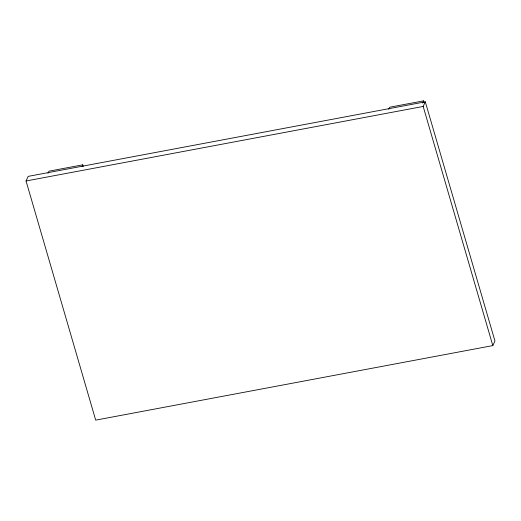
<?xml version="1.0" encoding="UTF-8"?>
<svg xmlns="http://www.w3.org/2000/svg" width="521" height="521" viewBox="0 0 521 521"><rect width="100%" height="100%" fill="white"/><g stroke="black" fill="none" stroke-linecap="round" stroke-linejoin="round"><path stroke-width="0.78" d="M26.05 180.982L28.18 176.372L425.305 101.836L494.95 340.988L492.82 345.599L95.695 420.134L26.05 180.982L423.176 106.447L425.305 101.836M47.958 173.356L48.967 171.175L82.767 164.831L83.21 166.362M82.09 166.284L82.767 164.831M388.751 109.397L389.76 107.209L423.56 100.866L424.009 102.403M422.551 103.054L423.56 100.866M423.176 106.447L492.82 345.599"/></g></svg>
